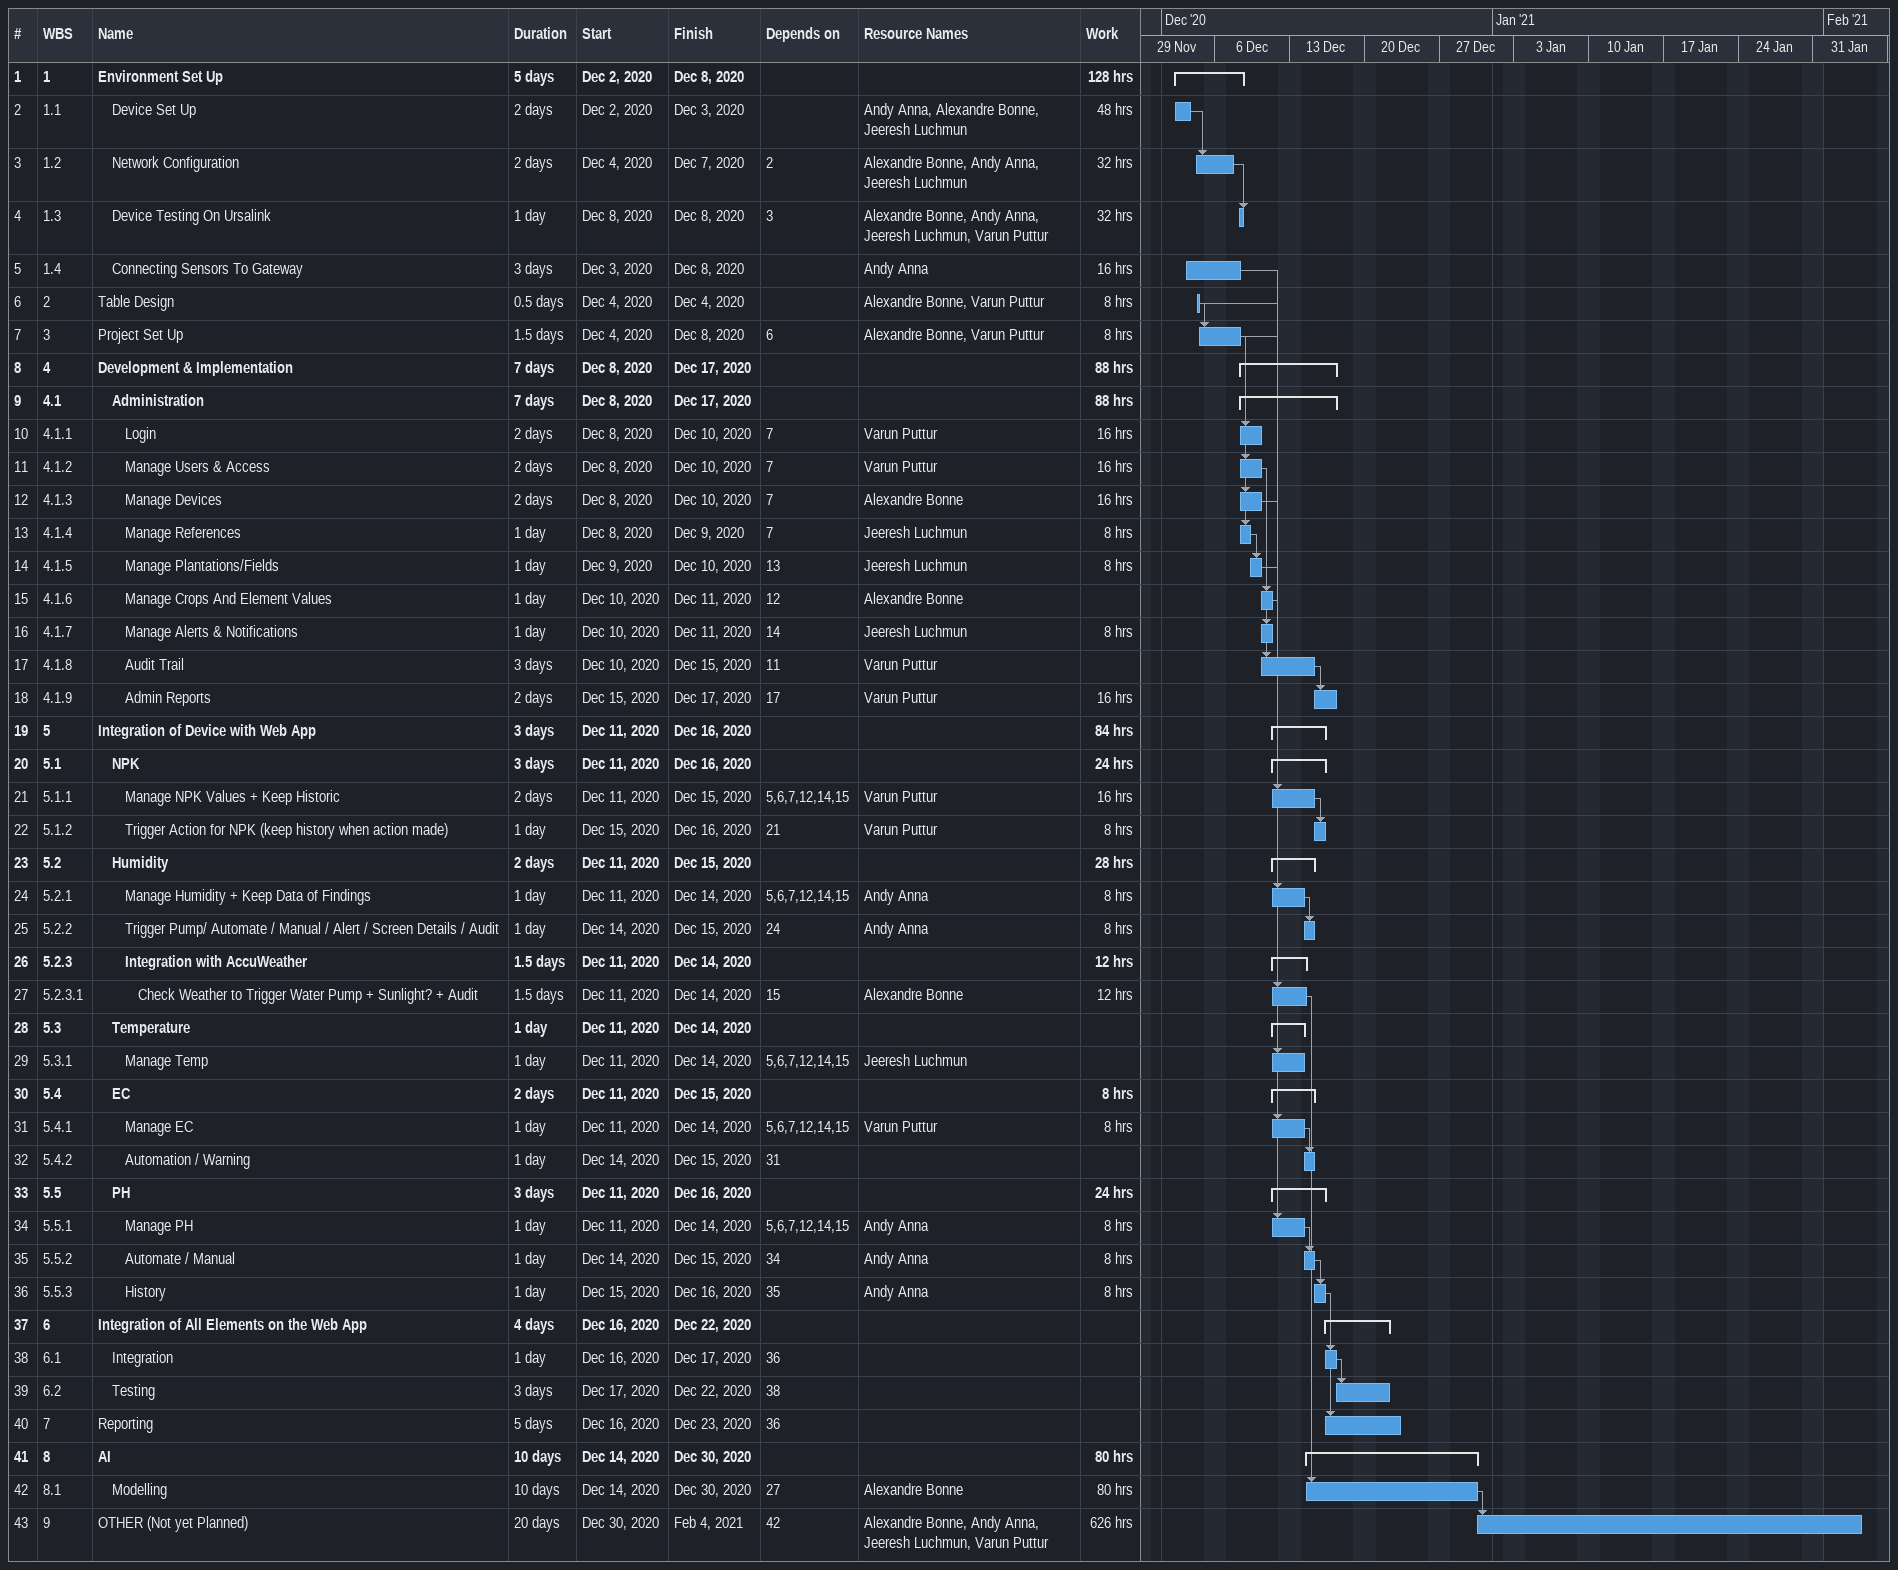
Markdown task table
| ID | WBS | Task | Duration | Start | Finish | Predecessors | Resources | Work (h) |
|---|---|---|---|---|---|---|---|---|
| 1 | 1 | **Environment Set Up** | 5d | 2020-12-02 | 2020-12-08 |  |  | 128 |
| 2 | 1.1 | Device Set Up | 2d | 2020-12-02 | 2020-12-03 |  | Andy Anna, Alexandre Bonne, Jeeresh Luchmun | 48 |
| 3 | 1.2 | Network Configuration | 2d | 2020-12-04 | 2020-12-07 | 2 | Alexandre Bonne, Andy Anna, Jeeresh Luchmun | 32 |
| 4 | 1.3 | Device Testing On Ursalink | 1d | 2020-12-08 | 2020-12-08 | 3 | Alexandre Bonne, Andy Anna, Jeeresh Luchmun, Varun Puttur | 32 |
| 5 | 1.4 | Connecting Sensors To Gateway | 3d | 2020-12-03 | 2020-12-08 |  | Andy Anna | 16 |
| 6 | 2 | Table Design | 0.5d | 2020-12-04 | 2020-12-04 |  | Alexandre Bonne, Varun Puttur | 8 |
| 7 | 3 | Project Set Up | 1.5d | 2020-12-04 | 2020-12-08 | 6 | Alexandre Bonne, Varun Puttur | 8 |
| 8 | 4 | **Development & Implementation** | 7d | 2020-12-08 | 2020-12-17 |  |  | 88 |
| 9 | 4.1 | **Administration** | 7d | 2020-12-08 | 2020-12-17 |  |  | 88 |
| 10 | 4.1.1 | Login | 2d | 2020-12-08 | 2020-12-10 | 7 | Varun Puttur | 16 |
| 11 | 4.1.2 | Manage Users & Access | 2d | 2020-12-08 | 2020-12-10 | 7 | Varun Puttur | 16 |
| 12 | 4.1.3 | Manage Devices | 2d | 2020-12-08 | 2020-12-10 | 7 | Alexandre Bonne | 16 |
| 13 | 4.1.4 | Manage References | 1d | 2020-12-08 | 2020-12-09 | 7 | Jeeresh Luchmun | 8 |
| 14 | 4.1.5 | Manage Plantations/Fields | 1d | 2020-12-09 | 2020-12-10 | 13 | Jeeresh Luchmun | 8 |
| 15 | 4.1.6 | Manage Crops And Element Values | 1d | 2020-12-10 | 2020-12-11 | 12 | Alexandre Bonne |  |
| 16 | 4.1.7 | Manage Alerts & Notifications | 1d | 2020-12-10 | 2020-12-11 | 14 | Jeeresh Luchmun | 8 |
| 17 | 4.1.8 | Audit Trail | 3d | 2020-12-10 | 2020-12-15 | 11 | Varun Puttur |  |
| 18 | 4.1.9 | Admin Reports | 2d | 2020-12-15 | 2020-12-17 | 17 | Varun Puttur | 16 |
| 19 | 5 | **Integration of Device with Web App** | 3d | 2020-12-11 | 2020-12-16 |  |  | 84 |
| 20 | 5.1 | **NPK** | 3d | 2020-12-11 | 2020-12-16 |  |  | 24 |
| 21 | 5.1.1 | Manage NPK Values + Keep Historic | 2d | 2020-12-11 | 2020-12-15 | 5, 6, 7, 12, 14, 15 | Varun Puttur | 16 |
| 22 | 5.1.2 | Trigger Action for NPK (keep history when action made) | 1d | 2020-12-15 | 2020-12-16 | 21 | Varun Puttur | 8 |
| 23 | 5.2 | **Humidity** | 2d | 2020-12-11 | 2020-12-15 |  |  | 28 |
| 24 | 5.2.1 | Manage Humidity + Keep Data of Findings | 1d | 2020-12-11 | 2020-12-14 | 5, 6, 7, 12, 14, 15 | Andy Anna | 8 |
| 25 | 5.2.2 | Trigger Pump/ Automate / Manual / Alert / Screen Details / Audit | 1d | 2020-12-14 | 2020-12-15 | 24 | Andy Anna | 8 |
| 26 | 5.2.3 | **Integration with AccuWeather** | 1.5d | 2020-12-11 | 2020-12-14 |  |  | 12 |
| 27 | 5.2.3.1 | Check Weather to Trigger Water Pump + Sunlight? + Audit | 1.5d | 2020-12-11 | 2020-12-14 | 15 | Alexandre Bonne | 12 |
| 28 | 5.3 | **Temperature** | 1d | 2020-12-11 | 2020-12-14 |  |  |  |
| 29 | 5.3.1 | Manage Temp | 1d | 2020-12-11 | 2020-12-14 | 5, 6, 7, 12, 14, 15 | Jeeresh Luchmun |  |
| 30 | 5.4 | **EC** | 2d | 2020-12-11 | 2020-12-15 |  |  | 8 |
| 31 | 5.4.1 | Manage EC | 1d | 2020-12-11 | 2020-12-14 | 5, 6, 7, 12, 14, 15 | Varun Puttur | 8 |
| 32 | 5.4.2 | Automation / Warning | 1d | 2020-12-14 | 2020-12-15 | 31 |  |  |
| 33 | 5.5 | **PH** | 3d | 2020-12-11 | 2020-12-16 |  |  | 24 |
| 34 | 5.5.1 | Manage PH | 1d | 2020-12-11 | 2020-12-14 | 5, 6, 7, 12, 14, 15 | Andy Anna | 8 |
| 35 | 5.5.2 | Automate / Manual | 1d | 2020-12-14 | 2020-12-15 | 34 | Andy Anna | 8 |
| 36 | 5.5.3 | History | 1d | 2020-12-15 | 2020-12-16 | 35 | Andy Anna | 8 |
| 37 | 6 | **Integration of All Elements on the Web App** | 4d | 2020-12-16 | 2020-12-22 |  |  |  |
| 38 | 6.1 | Integration | 1d | 2020-12-16 | 2020-12-17 | 36 |  |  |
| 39 | 6.2 | Testing | 3d | 2020-12-17 | 2020-12-22 | 38 |  |  |
| 40 | 7 | Reporting | 5d | 2020-12-16 | 2020-12-23 | 36 |  |  |
| 41 | 8 | **AI** | 10d | 2020-12-14 | 2020-12-30 |  |  | 80 |
| 42 | 8.1 | Modelling | 10d | 2020-12-14 | 2020-12-30 | 27 | Alexandre Bonne | 80 |
| 43 | 9 | OTHER (Not yet Planned) | 20d | 2020-12-30 | 2021-02-04 | 42 | Alexandre Bonne, Andy Anna, Jeeresh Luchmun, Varun Puttur | 626 |
